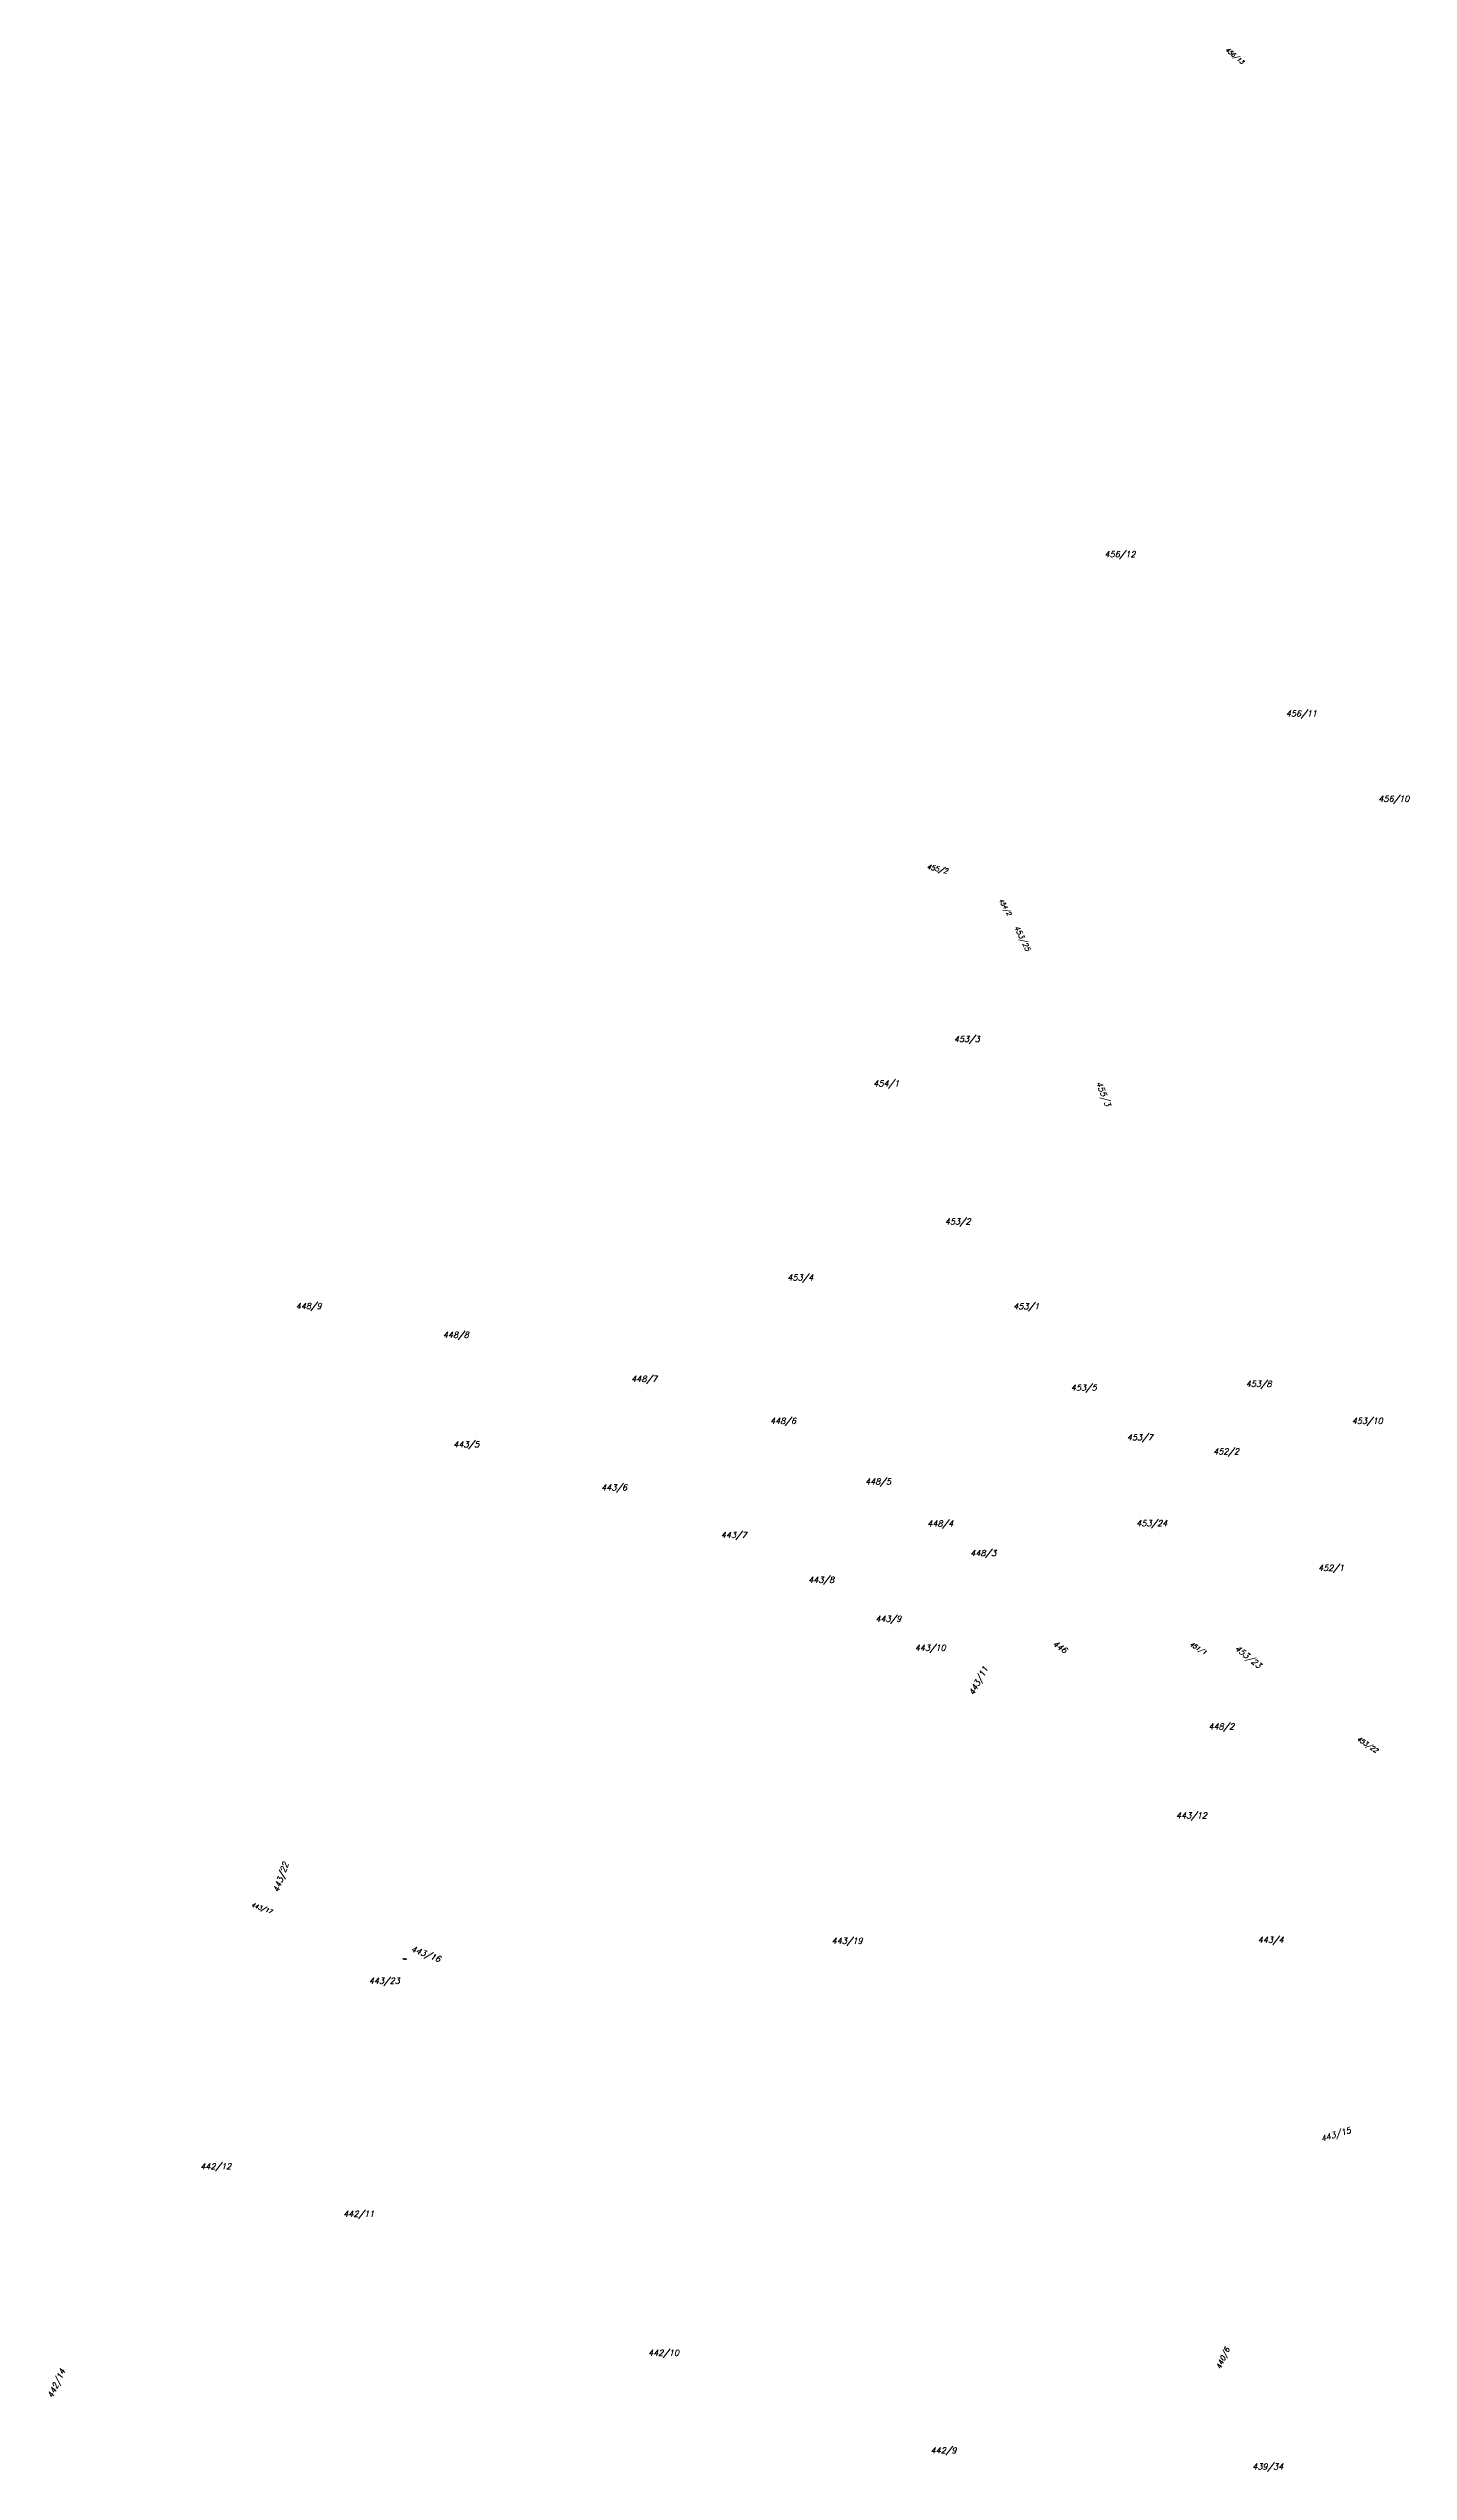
# Model space of a CAD drawing. Header units: millimetres. Extents: x -626413 to -622762, y -1174800 to -1172001.
# Drawn here: x -626334 to -625943, y -1172698 to -1172001 of the extents above; entities that cross this region are included whole.
import ezdxf
from ezdxf.enums import TextEntityAlignment as Align

# ---------------------------------------------------------------- set-up
doc = ezdxf.new("R2010")
doc.units = ezdxf.units.MM
doc.layers.add('Dobrinsko_parcelní čísla', color=7, linetype='Continuous', lineweight=0)
doc.styles.add('Style-ITALICS', font='ITALICS.shx')

msp = doc.modelspace()

# ---------------------------------------------------------------- texts
at = {"layer": 'Dobrinsko_parcelní čísla', "color": 7, "linetype": 'Continuous', "lineweight": 0, "style": 'Style-ITALICS'}
for s, height, rotation, p in [('456/13', 1.2, 320, (-625991.43, -1172005.93)), ('455/2', 1.4, 347, (-626076.11, -1172238.42)), ('454/2', 1.2, 300, (-626058.63, -1172250.59)), ('453/25', 1.5, 296, (-626053.43, -1172260.87)), ('455/3', 1.7, 292, (-626030.56, -1172305.47)), ('446', 1.7, 326, (-626042.33, -1172462.57)), ('451/1', 1.2, 328, (-626002.07, -1172462.91)), ('453/23', 1.7, 321, (-625986.63, -1172466.93)), ('443/11', 1.7, 62, (-626064.28, -1172466.87)), ('453/22', 1.3, 326, (-625952.85, -1172491.13)), ('443/22', 1.7, 71, (-626265.32, -1172522.93)), ('443/17', 1.2, 340, (-626270.31, -1172537.31)), ('443/16', 1.7, 339, (-626222.06, -1172551.23)), ('443/23', 0.2, 358, (-626231.46, -1172550.44)), ('443/15', 1.7, 17, (-625959.93, -1172600.23)), ('440/6', 1.5, 66, (-625994.87, -1172662.37)), ('442/14', 1.7, 65, (-626329.41, -1172668.63))]:
    msp.add_text(s, height=height, rotation=rotation, dxfattribs=at).set_placement(p, align=Align.RIGHT)
for s, p in [('456/12', (-626022, -1172147.55)), ('456/11', (-625969.87, -1172193.32)), ('456/10', (-625943.28, -1172217.8)), ('453/3', (-626066.72, -1172286.84)), ('454/1', (-626089.86, -1172299.59)), ('453/2', (-626069.34, -1172339.25)), ('453/4', (-626114.57, -1172355.36)), ('448/9', (-626255.85, -1172363.55)), ('453/1', (-626049.66, -1172363.64)), ('448/8', (-626213.56, -1172371.86)), ('448/7', (-626159.43, -1172384.5)), ('453/5', (-626033.13, -1172387)), ('453/8', (-625982.86, -1172385.9)), ('448/6', (-626119.53, -1172396.54)), ('453/7', (-626017.01, -1172401.28)), ('453/10', (-625950.92, -1172396.54)), ('443/5', (-626210.56, -1172403.3)), ('452/2', (-625992.22, -1172405.33)), ('443/6', (-626168.06, -1172415.67)), ('448/5', (-626092.23, -1172413.99)), ('443/7', (-626133.72, -1172429.33)), ('448/4', (-626074.35, -1172426.06)), ('453/24', (-626012.83, -1172425.96)), ('448/3', (-626062, -1172434.52)), ('443/8', (-626108.56, -1172442.19)), ('452/1', (-625962.06, -1172438.79)), ('443/9', (-626089.27, -1172453.42)), ('443/10', (-626076.52, -1172461.74)), ('448/2', (-625993.58, -1172484.36)), ('443/12', (-626001.43, -1172509.93)), ('443/19', (-626100.39, -1172545.93)), ('443/4', (-625979.41, -1172545.64)), ('443/23', (-626233.4, -1172557.44)), ('442/12', (-626281.83, -1172610.75)), ('442/11', (-626240.74, -1172624.38)), ('442/10', (-626153.15, -1172664.31)), ('442/9', (-626073.42, -1172692.35)), ('439/34', (-625979.52, -1172697.01))]:
    msp.add_text(s, height=1.7, dxfattribs=at).set_placement(p, align=Align.RIGHT)

doc.saveas('drawing.dxf')
